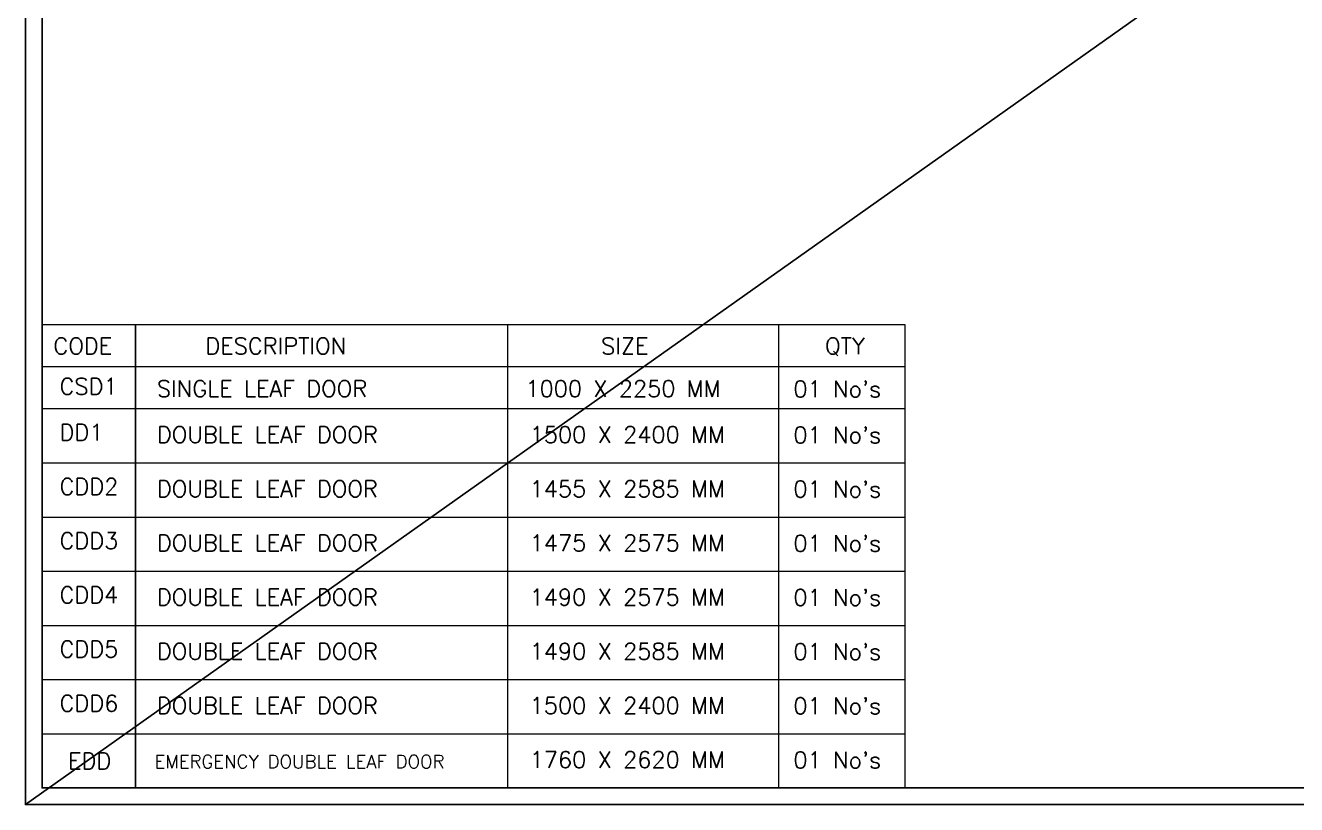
# Model space of a CAD drawing. Extents: x 3550807 to 4078732, y -628171 to -515859.
# Drawn here: x 3649918 to 3667610, y -620631 to -609782 of the extents above; entities that cross this region are included whole.
import ezdxf

# ---------------------------------------------------------------- set-up
doc = ezdxf.new("R2010")
doc.units = 0
doc.header["$LTSCALE"] = 6
doc.header["$MEASUREMENT"] = 0
doc.layers.get('0').update_dxf_attribs({"linetype": 'CONTINUOUS'})
doc.layers.add('900 Door', color=56, linetype='CONTINUOUS', lineweight=5)
doc.layers.add('ELBOW_FLANGE', color=7, linetype='CONTINUOUS', lineweight=0)
doc.layers.add('DIM', color=7, linetype='CONTINUOUS')
doc.layers.add('TITLE BLOCK', color=7, linetype='CONTINUOUS')
doc.styles.add('ROMANS', font='romans.shx')

msp = doc.modelspace()

# ---------------------------------------------------------------- linework, layer by layer
for points in [[(3694998.7, -588619.7), (3694998.7, -620631.1), (3649917.5, -620631.1), (3649917.5, -588619.7)], [(3694766.9, -588851.5), (3694766.9, -620399.2), (3650149.4, -620399.2), (3650149.4, -588851.5)]]:
    msp.add_lwpolyline(points, close=True)
at = {"layer": 'DIM', "linetype": 'ByBlock'}
for p, q in [((3649917.5, -620631.1), (3694766.9, -588851.5)), ((3650149.4, -613948.5), (3650149.4, -620399.2))]:
    msp.add_line(p, q, dxfattribs=at)
at = {"layer": 'ELBOW_FLANGE'}
for p, q in [((3650149.4, -613948.5), (3662159.1, -613948.5)), ((3656626.1, -613948.5), (3656626.1, -620399.2)), ((3660400.5, -613948.5), (3660400.5, -620399.2)), ((3662159.1, -613948.5), (3662159.1, -620399.2)), ((3650149.4, -614533.2), (3662159.1, -614533.2)), ((3650149.4, -615118), (3662159.1, -615118)), ((3650149.4, -615872.4), (3662159.1, -615872.4)), ((3650149.4, -616626.9), (3662159.1, -616626.9)), ((3650149.4, -617381.4), (3662159.1, -617381.4)), ((3650149.4, -618135.8), (3662159.1, -618135.8)), ((3650149.4, -618890.3), (3662159.1, -618890.3)), ((3650149.4, -619644.8), (3662159.1, -619644.8)), ((3650149.4, -620399.2), (3662159.1, -620399.2))]:
    msp.add_line(p, q, dxfattribs=at)
at = {"layer": 'TITLE BLOCK'}
msp.add_line((3651450.7, -613948.5), (3651450.7, -620399.2), dxfattribs=at)

# ---------------------------------------------------------------- texts
at = {"layer": '900 Door', "color": 7, "style": 'ROMANS'}
for s, height, p in [('CODE', 229.93, (3650307.7, -614359.7)), ('DESCRIPTION', 229.928, (3652422.9, -614359.7)), ('SIZE', 229.93, (3657930.1, -614359.7)), ('QTY', 229.93, (3661047.7, -614359.7)), ('CSD1', 229.93, (3650392.8, -614923.4)), ('DD1', 229.93, (3650392.8, -615563.1)), ('CDD2', 229.93, (3650392.8, -616317.6)), ('CDD3', 229.93, (3650392.8, -617072)), ('CDD4', 229.93, (3650392.8, -617826.5)), ('CDD5', 229.93, (3650392.8, -618581)), ('CDD6', 229.93, (3650392.8, -619335.4)), ('EDD', 229.93, (3650511.8, -620138.1))]:
    msp.add_text(s, height=height, dxfattribs=at).set_placement(p)
at = {"layer": 'TITLE BLOCK', "style": 'ROMANS'}
for s, height, p in [('SINGLE LEAF DOOR', 229.928, (3651748.1, -614954.8)), ('  1000 X 2250 MM', 229.928, (3656561.2, -614954.8)), ("01 No's", 229.93, (3660606.4, -614959.3)), ('DOUBLE LEAF DOOR', 229.928, (3651748.1, -615594.5)), (' 1500 X 2400 MM', 229.928, (3656778.4, -615594.5)), ("01 No's", 229.93, (3660606.4, -615599)), ('DOUBLE LEAF DOOR', 229.928, (3651748.1, -616348.9)), (' 1455 X 2585 MM', 229.928, (3656778.4, -616348.9)), ("01 No's", 229.93, (3660606.4, -616353.4)), ('DOUBLE LEAF DOOR', 229.928, (3651748.1, -617103.4)), (' 1475 X 2575 MM', 229.928, (3656778.4, -617103.4)), ("01 No's", 229.93, (3660606.4, -617107.9)), ('DOUBLE LEAF DOOR', 229.928, (3651748.1, -617857.9)), (' 1490 X 2575 MM', 229.928, (3656778.4, -617857.9)), ("01 No's", 229.93, (3660606.4, -617862.4)), ('DOUBLE LEAF DOOR', 229.928, (3651748.1, -618612.3)), (' 1490 X 2585 MM', 229.928, (3656778.4, -618612.3)), ("01 No's", 229.93, (3660606.4, -618616.8)), ('DOUBLE LEAF DOOR', 229.928, (3651748.1, -619366.8)), (' 1500 X 2400 MM', 229.928, (3656778.4, -619366.8)), ("01 No's", 229.93, (3660606.4, -619371.3)), ('EMERGENCY DOUBLE LEAF DOOR', 183.942, (3651713.1, -620125.1)), (' 1760 X 2620 MM', 229.928, (3656778.4, -620121.3)), ("01 No's", 229.93, (3660606.4, -620125.8))]:
    msp.add_text(s, height=height, dxfattribs=at).set_placement(p)

doc.saveas('drawing.dxf')
